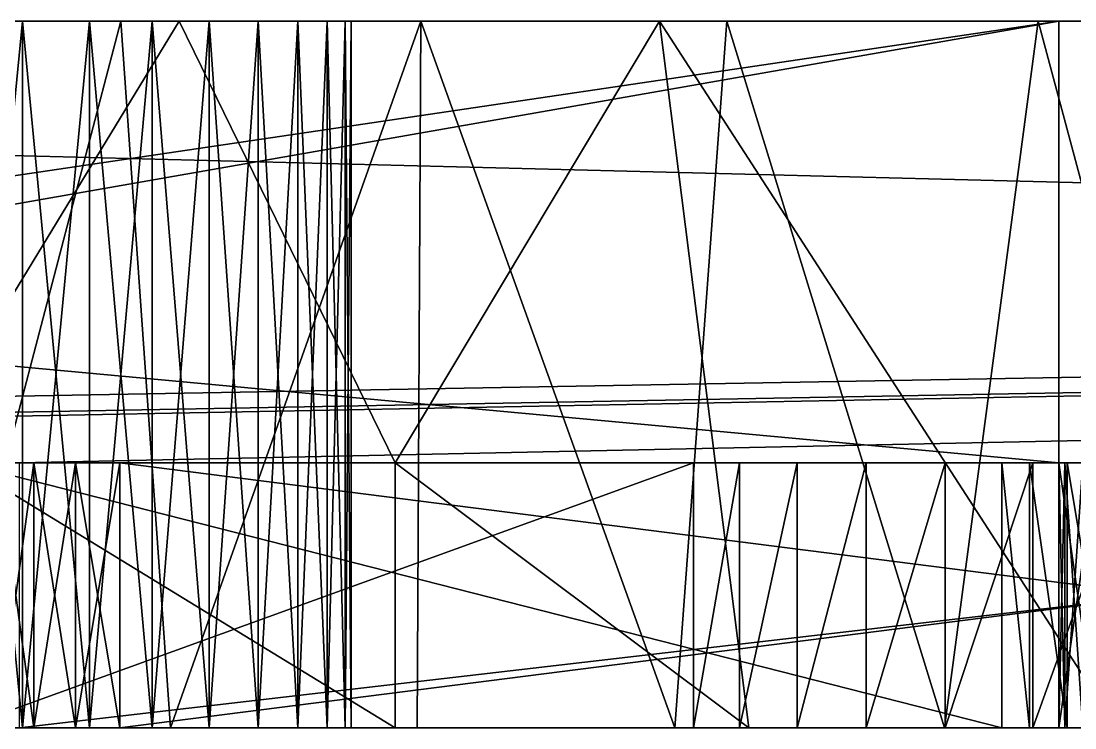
# Model space of a CAD drawing. Header units: millimetres. Extents: x -79 to 79, y 0 to 4.
# Drawn here: x -48.87 to -42.91, y 0 to 4 of the extents above; entities that cross this region are included whole.
import ezdxf

# ---------------------------------------------------------------- set-up
doc = ezdxf.new("R2010")
doc.units = ezdxf.units.MM
doc.header["$LTSCALE"] = 57.942387
for name, color, linetype in [('1', 7, 'CONTINUOUS'), ('110', 7, 'CONTINUOUS'), ('111', 7, 'CONTINUOUS'), ('114', 7, 'CONTINUOUS'), ('115', 7, 'CONTINUOUS'), ('118', 7, 'CONTINUOUS'), ('119', 7, 'CONTINUOUS'), ('128', 7, 'CONTINUOUS'), ('129', 7, 'CONTINUOUS'), ('13', 7, 'CONTINUOUS'), ('14', 7, 'CONTINUOUS'), ('141', 7, 'CONTINUOUS'), ('146', 7, 'CONTINUOUS'), ('147', 7, 'CONTINUOUS'), ('148', 7, 'CONTINUOUS'), ('149', 7, 'CONTINUOUS'), ('151', 7, 'CONTINUOUS'), ('185', 7, 'CONTINUOUS'), ('198', 7, 'CONTINUOUS'), ('199', 7, 'CONTINUOUS'), ('2', 7, 'CONTINUOUS'), ('206', 7, 'CONTINUOUS'), ('207', 7, 'CONTINUOUS'), ('5', 7, 'CONTINUOUS'), ('60', 7, 'CONTINUOUS'), ('61', 7, 'CONTINUOUS')]:
    doc.layers.add(name, color=color, linetype=linetype)

msp = doc.modelspace()

# ---------------------------------------------------------------- linework, layer by layer
at = {"layer": '1', "color": 7, "linetype": 'CONTINUOUS'}
for points in [[(-6.4491, 0, 38.5), (6.4491, 0, 38.5), (-79, 0, 42.5), (-6.4491, 0, 38.5)], [(6.4491, 0, 38.5), (20.3188, 0, 38.1743), (-79, 0, 42.5), (6.4491, 0, 38.5)], [(-6.6276, 0, 38.3427), (-6.4491, 0, 38.5), (-79, 0, 42.5), (-6.6276, 0, 38.3427)], [(-6.7639, 0, 38.1477), (-6.6276, 0, 38.3427), (-79, 0, 42.5), (-6.7639, 0, 38.1477)], [(-6.8503, 0, 37.926), (-6.7639, 0, 38.1477), (-79, 0, 42.5), (-6.8503, 0, 37.926)], [(-6.8819, 0, 37.69), (-6.8503, 0, 37.926), (-79, 0, 42.5), (-6.8819, 0, 37.69)], [(-20.5786, 0, 38.5), (-6.8819, 0, 37.69), (-79, 0, 42.5), (-20.5786, 0, 38.5)], [(20.5786, 0, 38.5), (21.8478, 0, 38.5), (-79, 0, 42.5), (20.5786, 0, 38.5)], [(21.8478, 0, 38.5), (35.6625, 0, 38.1477), (-79, 0, 42.5), (21.8478, 0, 38.5)], [(20.432, 0, 38.3515), (20.5786, 0, 38.5), (-79, 0, 42.5), (20.432, 0, 38.3515)], [(20.3188, 0, 38.1743), (20.432, 0, 38.3515), (-79, 0, 42.5), (20.3188, 0, 38.1743)], [(-48.8756, 0, 38.5), (-35.9773, 0, 38.5), (-79, 0, 42.5), (-48.8756, 0, 38.5)], [(-35.9773, 0, 38.5), (-22.1076, 0, 38.1743), (-79, 0, 42.5), (-35.9773, 0, 38.5)], [(35.9773, 0, 38.5), (48.8756, 0, 38.5), (-79, 0, 42.5), (35.9773, 0, 38.5)], [(48.8756, 0, 38.5), (62.7452, 0, 38.1743), (-79, 0, 42.5), (48.8756, 0, 38.5)], [(35.7988, 0, 38.3427), (35.9773, 0, 38.5), (-79, 0, 42.5), (35.7988, 0, 38.3427)], [(35.6625, 0, 38.1477), (35.7988, 0, 38.3427), (-79, 0, 42.5), (35.6625, 0, 38.1477)], [(63.005, 0, 38.5), (64.2742, 0, 38.5), (-79, 0, 42.5), (63.005, 0, 38.5)], [(-79, 0, 42.5), (64.2742, 0, 38.5), (79, 0, 42.5), (-79, 0, 42.5)], [(62.8585, 0, 38.3515), (63.005, 0, 38.5), (-79, 0, 42.5), (62.8585, 0, 38.3515)], [(62.7452, 0, 38.1743), (62.8585, 0, 38.3515), (-79, 0, 42.5), (62.7452, 0, 38.1743)], [(-21.8478, 0, 38.5), (-20.5786, 0, 38.5), (-79, 0, 42.5), (-21.8478, 0, 38.5)], [(-21.9944, 0, 38.3515), (-21.8478, 0, 38.5), (-79, 0, 42.5), (-21.9944, 0, 38.3515)], [(-22.1076, 0, 38.1743), (-21.9944, 0, 38.3515), (-79, 0, 42.5), (-22.1076, 0, 38.1743)], [(-48.022, 0, -56.4702), (-49.2865, 0, -47.3842), (-49.3508, 0, -56.4043), (-48.022, 0, -56.4702)], [(-49.2028, 0, -47.6236), (-49.2865, 0, -47.3842), (-48.022, 0, -56.4702), (-49.2028, 0, -47.6236)], [(-48.8584, 0, 17.4656), (-49.2028, 0, 37.2292), (-49.25, 0, 17.5), (-48.8584, 0, 17.4656)], [(-49.25, 0, -17.5), (-49.2028, 0, -37.2292), (-48.8584, 0, -17.4656), (-49.25, 0, -17.5)], [(-46.7517, 0, -52.5259), (-49.2028, 0, -47.6236), (-48.022, 0, -56.4702), (-46.7517, 0, -52.5259)], [(-43.3208, 0, 25.4653), (-49.2028, 0, 37.2292), (-47.0344, 0, 15.6416), (-43.3208, 0, 25.4653)], [(-47.0344, 0, 15.6416), (-49.2028, 0, 37.2292), (-47.1359, 0, 16.0196), (-47.0344, 0, 15.6416)], [(-47.1359, 0, 16.0196), (-49.2028, 0, 37.2292), (-47.3014, 0, 16.3747), (-47.1359, 0, 16.0196)], [(-47.3014, 0, 16.3747), (-49.2028, 0, 37.2292), (-47.5262, 0, 16.696), (-47.3014, 0, 16.3747)], [(-47.5262, 0, 16.696), (-49.2028, 0, 37.2292), (-47.804, 0, 16.9738), (-47.5262, 0, 16.696)], [(-47.804, 0, 16.9738), (-49.2028, 0, 37.2292), (-48.1253, 0, 17.1986), (-47.804, 0, 16.9738)], [(-48.1253, 0, 17.1986), (-49.2028, 0, 37.2292), (-48.4804, 0, 17.3641), (-48.1253, 0, 17.1986)], [(-48.4804, 0, 17.3641), (-49.2028, 0, 37.2292), (-48.8584, 0, 17.4656), (-48.4804, 0, 17.3641)], [(-49.2028, 0, -37.2292), (-45.0641, 0, -28.9518), (-48.8584, 0, -17.4656), (-49.2028, 0, -37.2292)], [(-48.9994, 0, -46.4536), (-48.7953, 0, -46.303), (-48.9994, 0, -38.3992), (-48.9994, 0, -46.4536)], [(-48.9994, 0, -38.3992), (-48.7953, 0, -46.303), (-48.7953, 0, -38.5498), (-48.9994, 0, -38.3992)], [(-48.8584, 0, -17.4656), (-45.0641, 0, -28.9518), (-48.4804, 0, -17.3641), (-48.8584, 0, -17.4656)], [(-48.7953, 0, -46.303), (-48.5599, 0, -46.2086), (-48.7953, 0, -38.5498), (-48.7953, 0, -46.303)], [(-48.7953, 0, -38.5498), (-48.5599, 0, -46.2086), (-48.5599, 0, -38.6442), (-48.7953, 0, -38.5498)], [(-48.5599, 0, -46.2086), (-48.3084, 0, -46.1764), (-48.5599, 0, -38.6442), (-48.5599, 0, -46.2086)], [(-48.5599, 0, -38.6442), (-48.3084, 0, -46.1764), (-48.3084, 0, -38.6764), (-48.5599, 0, -38.6442)], [(-48.4804, 0, -17.3641), (-45.0641, 0, -28.9518), (-48.1253, 0, -17.1986), (-48.4804, 0, -17.3641)], [(-48.3084, 0, -46.1764), (-36.5444, 0, -46.1764), (-48.3084, 0, -38.6764), (-48.3084, 0, -46.1764)], [(-48.3084, 0, -38.6764), (-36.5444, 0, -46.1764), (-36.5444, 0, -38.6764), (-48.3084, 0, -38.6764)], [(-48.1253, 0, -17.1986), (-45.0641, 0, -28.9518), (-47.804, 0, -16.9738), (-48.1253, 0, -17.1986)], [(-46.6282, 0, -56.5361), (-46.7517, 0, -52.5259), (-48.022, 0, -56.4702), (-46.6282, 0, -56.5361)], [(-47.804, 0, -16.9738), (-45.0641, 0, -28.9518), (-47.5262, 0, -16.696), (-47.804, 0, -16.9738)], [(-47.5262, 0, -16.696), (-45.0641, 0, -28.9518), (-47.3014, 0, -16.3747), (-47.5262, 0, -16.696)], [(-47.3014, 0, -16.3747), (-45.0641, 0, -28.9518), (-47.1359, 0, -16.0196), (-47.3014, 0, -16.3747)], [(-47.1359, 0, -16.0196), (-45.0641, 0, -28.9518), (-47.0344, 0, -15.6416), (-47.1359, 0, -16.0196)], [(-47, 0, 15.25), (-43.3208, 0, 25.4653), (-47.0344, 0, 15.6416), (-47, 0, 15.25)], [(-47.0344, 0, -15.6416), (-45.0641, 0, -28.9518), (-47, 0, -15.25), (-47.0344, 0, -15.6416)], [(-43.6417, 0, -30.9567), (-43.3208, 0, 25.4653), (-47, 0, 15.25), (-43.6417, 0, -30.9567)], [(-44.0887, 0, -30.5255), (-43.6417, 0, -30.9567), (-47, 0, 15.25), (-44.0887, 0, -30.5255)], [(-44.4782, 0, -30.0427), (-44.0887, 0, -30.5255), (-47, 0, 15.25), (-44.4782, 0, -30.0427)], [(-44.8043, 0, -29.5167), (-44.4782, 0, -30.0427), (-47, 0, 15.25), (-44.8043, 0, -29.5167)], [(-45.0641, 0, -28.9518), (-44.8043, 0, -29.5167), (-47, 0, 15.25), (-45.0641, 0, -28.9518)], [(-47, 0, -15.25), (-45.0641, 0, -28.9518), (-47, 0, 15.25), (-47, 0, -15.25)], [(-44.7513, 0, -52.6167), (-46.7517, 0, -52.5259), (-45.1713, 0, -56.602), (-44.7513, 0, -52.6167)], [(-45.1713, 0, -56.602), (-46.7517, 0, -52.5259), (-46.6282, 0, -56.5361), (-45.1713, 0, -56.602)], [(-43.6452, 0, -56.6677), (-44.7513, 0, -52.6167), (-45.1713, 0, -56.602), (-43.6452, 0, -56.6677)], [(-42.6715, 0, -52.7046), (-44.7513, 0, -52.6167), (-43.6452, 0, -56.6677), (-42.6715, 0, -52.7046)], [(-42.0448, 0, -56.733), (-42.6715, 0, -52.7046), (-43.6452, 0, -56.6677), (-42.0448, 0, -56.733)], [(-43.1459, 0, -31.3284), (-43.3208, 0, 25.4653), (-43.6417, 0, -30.9567), (-43.1459, 0, -31.3284)], [(-43.1646, 0, 25.2379), (-43.3208, 0, 25.4653), (-43.1459, 0, -31.3284), (-43.1646, 0, 25.2379)], [(-42.9521, 0, 25.0618), (-43.1646, 0, 25.2379), (-43, 0, 17.3331), (-42.9521, 0, 25.0618)], [(-43.1646, 0, 25.2379), (-43.1459, 0, -31.3284), (-43, 0, -17.3331), (-43.1646, 0, 25.2379)], [(-43, 0, 17.3331), (-43.1646, 0, 25.2379), (-43, 0, 6), (-43, 0, 17.3331)], [(-43, 0, 6), (-43.1646, 0, 25.2379), (-43, 0, -6), (-43, 0, 6)], [(-43, 0, -6), (-43.1646, 0, 25.2379), (-43, 0, -17.3331), (-43, 0, -6)], [(-43.1459, 0, -31.3284), (-42.6078, 0, -31.6361), (-43, 0, -17.3331), (-43.1459, 0, -31.3284)], [(-42.9521, 0, 25.0618), (-43, 0, 17.3331), (-42.7838, 0, 17.4479), (-42.9521, 0, 25.0618)], [(-43, 0, -17.3331), (-42.6078, 0, -31.6361), (-42.7838, 0, -17.4479), (-43, 0, -17.3331)], [(-42.9656, 0, 5.6084), (-43, 0, 6), (-42.9656, 0, -5.6084), (-42.9656, 0, 5.6084)], [(-42.9656, 0, -5.6084), (-43, 0, 6), (-43, 0, -6), (-42.9656, 0, -5.6084)], [(-42.8641, 0, 5.2304), (-42.9656, 0, 5.6084), (-42.8641, 0, -5.2304), (-42.8641, 0, 5.2304)], [(-42.8641, 0, -5.2304), (-42.9656, 0, 5.6084), (-42.9656, 0, -5.6084), (-42.8641, 0, -5.2304)], [(-42.6997, 0, 24.9505), (-42.9521, 0, 25.0618), (-42.7838, 0, 17.4479), (-42.6997, 0, 24.9505)]]:
    msp.add_3dface(points, dxfattribs=at)
at = {"layer": '110', "color": 7, "linetype": 'CONTINUOUS'}
for points in [[(-48.7953, 0, -46.303), (-48.9994, 0, -46.4536), (-48.7953, 1.5, -46.303), (-48.7953, 0, -46.303)], [(-48.9994, 0, -46.4536), (-48.9994, 1.5, -46.4536), (-48.7953, 1.5, -46.303), (-48.9994, 0, -46.4536)], [(-48.5599, 0, -46.2086), (-48.7953, 0, -46.303), (-48.5599, 1.5, -46.2086), (-48.5599, 0, -46.2086)], [(-48.7953, 0, -46.303), (-48.7953, 1.5, -46.303), (-48.5599, 1.5, -46.2086), (-48.7953, 0, -46.303)], [(-48.3084, 0, -46.1764), (-48.5599, 0, -46.2086), (-48.3084, 1.5, -46.1764), (-48.3084, 0, -46.1764)], [(-48.5599, 0, -46.2086), (-48.5599, 1.5, -46.2086), (-48.3084, 1.5, -46.1764), (-48.5599, 0, -46.2086)]]:
    msp.add_3dface(points, dxfattribs=at)
at = {"layer": '111', "color": 7, "linetype": 'CONTINUOUS'}
for points in [[(-36.5444, 0, -46.1764), (-48.3084, 0, -46.1764), (-36.5444, 1.5, -46.1764), (-36.5444, 0, -46.1764)], [(-48.3084, 0, -46.1764), (-48.3084, 1.5, -46.1764), (-36.5444, 1.5, -46.1764), (-48.3084, 0, -46.1764)]]:
    msp.add_3dface(points, dxfattribs=at)
at = {"layer": '114', "color": 7, "linetype": 'CONTINUOUS'}
for points in [[(-49.2028, 0, -47.6236), (-46.7517, 0, -52.5259), (-49.2028, 1.5, -47.6236), (-49.2028, 0, -47.6236)], [(-46.7517, 0, -52.5259), (-46.7517, 1.5, -52.5259), (-49.2028, 1.5, -47.6236), (-46.7517, 0, -52.5259)]]:
    msp.add_3dface(points, dxfattribs=at)
at = {"layer": '115', "color": 7, "linetype": 'CONTINUOUS'}
for points in [[(-45.0641, 0, -28.9518), (-49.2028, 0, -37.2292), (-45.0641, 1.5, -28.9518), (-45.0641, 0, -28.9518)], [(-49.2028, 0, -37.2292), (-49.2028, 1.5, -37.2292), (-45.0641, 1.5, -28.9518), (-49.2028, 0, -37.2292)]]:
    msp.add_3dface(points, dxfattribs=at)
at = {"layer": '118', "color": 7, "linetype": 'CONTINUOUS'}
for points in [[(-48.3084, 0, -38.6764), (-36.5444, 0, -38.6764), (-48.3084, 1.5, -38.6764), (-48.3084, 0, -38.6764)], [(-36.5444, 0, -38.6764), (-36.5444, 1.5, -38.6764), (-48.3084, 1.5, -38.6764), (-36.5444, 0, -38.6764)]]:
    msp.add_3dface(points, dxfattribs=at)
at = {"layer": '119', "color": 7, "linetype": 'CONTINUOUS'}
for points in [[(-48.9994, 0, -38.3992), (-48.7953, 0, -38.5498), (-48.9994, 1.5, -38.3992), (-48.9994, 0, -38.3992)], [(-48.7953, 0, -38.5498), (-48.7953, 1.5, -38.5498), (-48.9994, 1.5, -38.3992), (-48.7953, 0, -38.5498)], [(-48.7953, 0, -38.5498), (-48.5599, 0, -38.6442), (-48.7953, 1.5, -38.5498), (-48.7953, 0, -38.5498)], [(-48.5599, 0, -38.6442), (-48.5599, 1.5, -38.6442), (-48.7953, 1.5, -38.5498), (-48.5599, 0, -38.6442)], [(-48.5599, 0, -38.6442), (-48.3084, 0, -38.6764), (-48.5599, 1.5, -38.6442), (-48.5599, 0, -38.6442)], [(-48.3084, 0, -38.6764), (-48.3084, 1.5, -38.6764), (-48.5599, 1.5, -38.6442), (-48.3084, 0, -38.6764)]]:
    msp.add_3dface(points, dxfattribs=at)
at = {"layer": '128', "color": 7, "linetype": 'CONTINUOUS'}
for points in [[(-43.3208, 0, 25.4653), (-43.1646, 0, 25.2379), (-43.3208, 1.5, 25.4653), (-43.3208, 0, 25.4653)], [(-43.1646, 0, 25.2379), (-43.1646, 1.5, 25.2379), (-43.3208, 1.5, 25.4653), (-43.1646, 0, 25.2379)], [(-43.1646, 0, 25.2379), (-42.9521, 0, 25.0618), (-43.1646, 1.5, 25.2379), (-43.1646, 0, 25.2379)], [(-42.9521, 0, 25.0618), (-42.9521, 1.5, 25.0618), (-43.1646, 1.5, 25.2379), (-42.9521, 0, 25.0618)], [(-42.9521, 0, 25.0618), (-42.6997, 0, 24.9505), (-42.9521, 1.5, 25.0618), (-42.9521, 0, 25.0618)], [(-42.6997, 0, 24.9505), (-42.6997, 1.5, 24.9505), (-42.9521, 1.5, 25.0618), (-42.6997, 0, 24.9505)]]:
    msp.add_3dface(points, dxfattribs=at)
at = {"layer": '129', "color": 7, "linetype": 'CONTINUOUS'}
for points in [[(-49.2028, 0, 37.2292), (-43.3208, 0, 25.4653), (-49.2028, 1.5, 37.2292), (-49.2028, 0, 37.2292)], [(-43.3208, 0, 25.4653), (-43.3208, 1.5, 25.4653), (-49.2028, 1.5, 37.2292), (-43.3208, 0, 25.4653)]]:
    msp.add_3dface(points, dxfattribs=at)
at = {"layer": '13', "color": 7, "linetype": 'CONTINUOUS'}
for points in [[(-47, 0, -15.25), (-47, 0, 15.25), (-47, 4, -15.25), (-47, 0, -15.25)], [(-47, 4, -15.25), (-47, 0, 15.25), (-47, 4, 15.25), (-47, 4, -15.25)]]:
    msp.add_3dface(points, dxfattribs=at)
at = {"layer": '14', "color": 7, "linetype": 'CONTINUOUS'}
for points in [[(-48.3022, 4, -56.4565), (-49.3508, 0, -56.4043), (-49.9632, 4, -56.373), (-48.3022, 4, -56.4565)], [(-48.022, 0, -56.4702), (-49.3508, 0, -56.4043), (-48.3022, 4, -56.4565), (-48.022, 0, -56.4702)], [(-46.6065, 4, -56.5372), (-48.022, 0, -56.4702), (-48.3022, 4, -56.4565), (-46.6065, 4, -56.5372)], [(-46.6282, 0, -56.5361), (-48.022, 0, -56.4702), (-46.6065, 4, -56.5372), (-46.6282, 0, -56.5361)], [(-45.1713, 0, -56.602), (-46.6282, 0, -56.5361), (-46.6065, 4, -56.5372), (-45.1713, 0, -56.602)], [(-44.8771, 4, -56.6149), (-45.1713, 0, -56.602), (-46.6065, 4, -56.5372), (-44.8771, 4, -56.6149)], [(-43.6452, 0, -56.6677), (-45.1713, 0, -56.602), (-44.8771, 4, -56.6149), (-43.6452, 0, -56.6677)], [(-43.1154, 4, -56.6897), (-43.6452, 0, -56.6677), (-44.8771, 4, -56.6149), (-43.1154, 4, -56.6897)], [(-42.0448, 0, -56.733), (-43.6452, 0, -56.6677), (-43.1154, 4, -56.6897), (-42.0448, 0, -56.733)], [(-41.3226, 4, -56.7614), (-42.0448, 0, -56.733), (-43.1154, 4, -56.6897), (-41.3226, 4, -56.7614)]]:
    msp.add_3dface(points, dxfattribs=at)
at = {"layer": '141', "color": 7, "linetype": 'CONTINUOUS'}
for points in [[(-79, 4, 42.5), (79, 4, 42.5), (-70, 4, 38.5), (-79, 4, 42.5)], [(-43, 4, 21.5), (-49.25, 4, 17.5), (-70, 4, 21.5), (-43, 4, 21.5)], [(-70, 4, 38.5), (79, 4, 42.5), (70, 4, 38.5), (-70, 4, 38.5)], [(-49.25, 4, -17.5), (-48.8584, 4, -17.4656), (-70, 4, -21.5), (-49.25, 4, -17.5)], [(-70, 4, -21.5), (-48.8584, 4, -17.4656), (-43, 4, -21.5), (-70, 4, -21.5)], [(-47.9728, 4, -52.4676), (-49.9632, 4, -56.373), (-50.5535, 4, -52.3361), (-47.9728, 4, -52.4676)], [(-48.3022, 4, -56.4565), (-49.9632, 4, -56.373), (-47.9728, 4, -52.4676), (-48.3022, 4, -56.4565)], [(-48.8584, 4, 17.4656), (-49.25, 4, 17.5), (-43, 4, 21.5), (-48.8584, 4, 17.4656)], [(-48.4804, 4, 17.3641), (-48.8584, 4, 17.4656), (-43, 4, 21.5), (-48.4804, 4, 17.3641)], [(-48.8584, 4, -17.4656), (-48.4804, 4, -17.3641), (-43, 4, -21.5), (-48.8584, 4, -17.4656)], [(-48.1253, 4, 17.1986), (-48.4804, 4, 17.3641), (-43, 4, 21.5), (-48.1253, 4, 17.1986)], [(-48.4804, 4, -17.3641), (-48.1253, 4, -17.1986), (-43, 4, -21.5), (-48.4804, 4, -17.3641)], [(-46.6065, 4, -56.5372), (-48.3022, 4, -56.4565), (-47.9728, 4, -52.4676), (-46.6065, 4, -56.5372)], [(-47.804, 4, 16.9738), (-48.1253, 4, 17.1986), (-43, 4, 21.5), (-47.804, 4, 16.9738)], [(-48.1253, 4, -17.1986), (-47.804, 4, -16.9738), (-43, 4, -21.5), (-48.1253, 4, -17.1986)], [(-45.2572, 4, -52.5942), (-46.6065, 4, -56.5372), (-47.9728, 4, -52.4676), (-45.2572, 4, -52.5942)], [(-47.5262, 4, 16.696), (-47.804, 4, 16.9738), (-43, 4, 21.5), (-47.5262, 4, 16.696)], [(-47.804, 4, -16.9738), (-47.5262, 4, -16.696), (-43, 4, -21.5), (-47.804, 4, -16.9738)], [(-47.3014, 4, 16.3747), (-47.5262, 4, 16.696), (-43, 4, 21.5), (-47.3014, 4, 16.3747)], [(-47.5262, 4, -16.696), (-47.3014, 4, -16.3747), (-43, 4, -21.5), (-47.5262, 4, -16.696)], [(-47.1359, 4, 16.0196), (-47.3014, 4, 16.3747), (-43, 4, 21.5), (-47.1359, 4, 16.0196)], [(-47.3014, 4, -16.3747), (-47.1359, 4, -16.0196), (-43, 4, -21.5), (-47.3014, 4, -16.3747)], [(-47.0344, 4, 15.6416), (-47.1359, 4, 16.0196), (-43, 4, 21.5), (-47.0344, 4, 15.6416)], [(-47.1359, 4, -16.0196), (-47.0344, 4, -15.6416), (-43, 4, -21.5), (-47.1359, 4, -16.0196)], [(-47.0344, 4, -15.6416), (-47, 4, -15.25), (-43, 4, 21.5), (-47.0344, 4, -15.6416)], [(-47, 4, 15.25), (-47.0344, 4, 15.6416), (-43, 4, 21.5), (-47, 4, 15.25)], [(-43, 4, -21.5), (-47.0344, 4, -15.6416), (-43, 4, 21.5), (-43, 4, -21.5)], [(-47, 4, -15.25), (-47, 4, 15.25), (-43, 4, 21.5), (-47, 4, -15.25)], [(-44.8771, 4, -56.6149), (-46.6065, 4, -56.5372), (-45.2572, 4, -52.5942), (-44.8771, 4, -56.6149)], [(-42.4055, 4, -52.7156), (-44.8771, 4, -56.6149), (-45.2572, 4, -52.5942), (-42.4055, 4, -52.7156)], [(-43.1154, 4, -56.6897), (-44.8771, 4, -56.6149), (-42.4055, 4, -52.7156), (-43.1154, 4, -56.6897)], [(-41.3226, 4, -56.7614), (-43.1154, 4, -56.6897), (-42.4055, 4, -52.7156), (-41.3226, 4, -56.7614)]]:
    msp.add_3dface(points, dxfattribs=at)
at = {"layer": '146', "color": 7, "linetype": 'CONTINUOUS'}
for points in [[(-64.2742, 1.5, 38.5), (-70, 1.5, 38.5), (70, 4, 38.5), (-64.2742, 1.5, 38.5)], [(-70, 1.5, 38.5), (-70, 4, 38.5), (70, 4, 38.5), (-70, 1.5, 38.5)], [(-63.005, 1.5, 38.5), (-64.2742, 1.5, 38.5), (70, 4, 38.5), (-63.005, 1.5, 38.5)], [(-48.8756, 1.5, 38.5), (-63.005, 1.5, 38.5), (70, 4, 38.5), (-48.8756, 1.5, 38.5)], [(-35.9773, 1.5, 38.5), (-48.8756, 1.5, 38.5), (70, 4, 38.5), (-35.9773, 1.5, 38.5)], [(-35.9773, 0, 38.5), (-48.8756, 0, 38.5), (-35.9773, 1.5, 38.5), (-35.9773, 0, 38.5)], [(-35.9773, 1.5, 38.5), (-48.8756, 0, 38.5), (-48.8756, 1.5, 38.5), (-35.9773, 1.5, 38.5)]]:
    msp.add_3dface(points, dxfattribs=at)
at = {"layer": '147', "color": 7, "linetype": 'CONTINUOUS'}
for points in [[(-70, 1.5, 21.5), (-43, 1.5, 21.5), (-70, 4, 21.5), (-70, 1.5, 21.5)], [(-43, 1.5, 21.5), (-43, 4, 21.5), (-70, 4, 21.5), (-43, 1.5, 21.5)]]:
    msp.add_3dface(points, dxfattribs=at)
at = {"layer": '148', "color": 7, "linetype": 'CONTINUOUS'}
for points in [[(-43, 1.5, 17.3331), (-43, 0, 6), (-43, 4, 21.5), (-43, 1.5, 17.3331)], [(-43, 0, 6), (-43, 1.5, 6), (-43, 4, 21.5), (-43, 0, 6)], [(-43, 1.5, 21.5), (-43, 1.5, 17.3331), (-43, 4, 21.5), (-43, 1.5, 21.5)], [(-43, 1.5, 6), (-43, 1.5, -6), (-43, 4, 21.5), (-43, 1.5, 6)], [(-43, 1.5, -6), (-43, 1.5, -17.3331), (-43, 4, 21.5), (-43, 1.5, -6)], [(-43, 1.5, -17.3331), (-43, 1.5, -21.5), (-43, 4, 21.5), (-43, 1.5, -17.3331)], [(-43, 1.5, -21.5), (-43, 4, -21.5), (-43, 4, 21.5), (-43, 1.5, -21.5)], [(-43, 0, 17.3331), (-43, 0, 6), (-43, 1.5, 17.3331), (-43, 0, 17.3331)], [(-43, 0, -6), (-43, 0, -17.3331), (-43, 1.5, -6), (-43, 0, -6)], [(-43, 1.5, -6), (-43, 0, -17.3331), (-43, 1.5, -17.3331), (-43, 1.5, -6)]]:
    msp.add_3dface(points, dxfattribs=at)
at = {"layer": '149', "color": 7, "linetype": 'CONTINUOUS'}
for points in [[(-57.25, 1.5, -21.5), (-70, 0, -21.5), (-43, 4, -21.5), (-57.25, 1.5, -21.5)], [(-70, 0, -21.5), (-70, 4, -21.5), (-43, 4, -21.5), (-70, 0, -21.5)], [(-43, 1.5, -21.5), (-57.25, 1.5, -21.5), (-43, 4, -21.5), (-43, 1.5, -21.5)]]:
    msp.add_3dface(points, dxfattribs=at)
at = {"layer": '151', "color": 7, "linetype": 'CONTINUOUS'}
for points in [[(-49.4948, 1.5, -52.3915), (-47.9728, 4, -52.4676), (-50.5535, 4, -52.3361), (-49.4948, 1.5, -52.3915)], [(-49.4948, 1.5, -52.3915), (-46.7517, 1.5, -52.5259), (-47.9728, 4, -52.4676), (-49.4948, 1.5, -52.3915)], [(-46.7517, 1.5, -52.5259), (-45.2572, 4, -52.5942), (-47.9728, 4, -52.4676), (-46.7517, 1.5, -52.5259)], [(-46.7517, 1.5, -52.5259), (-44.7513, 0, -52.6167), (-45.2572, 4, -52.5942), (-46.7517, 1.5, -52.5259)], [(-44.7513, 0, -52.6167), (-42.6715, 0, -52.7046), (-45.2572, 4, -52.5942), (-44.7513, 0, -52.6167)], [(-42.6715, 0, -52.7046), (-42.4055, 4, -52.7156), (-45.2572, 4, -52.5942), (-42.6715, 0, -52.7046)], [(-46.7517, 0, -52.5259), (-44.7513, 0, -52.6167), (-46.7517, 1.5, -52.5259), (-46.7517, 0, -52.5259)]]:
    msp.add_3dface(points, dxfattribs=at)
at = {"layer": '185', "color": 7, "linetype": 'CONTINUOUS'}
for points in [[(-44.8043, 0, -29.5167), (-45.0641, 0, -28.9518), (-44.8043, 1.5, -29.5167), (-44.8043, 0, -29.5167)], [(-45.0641, 0, -28.9518), (-45.0641, 1.5, -28.9518), (-44.8043, 1.5, -29.5167), (-45.0641, 0, -28.9518)], [(-44.4782, 0, -30.0427), (-44.8043, 0, -29.5167), (-44.4782, 1.5, -30.0427), (-44.4782, 0, -30.0427)], [(-44.8043, 0, -29.5167), (-44.8043, 1.5, -29.5167), (-44.4782, 1.5, -30.0427), (-44.8043, 0, -29.5167)], [(-44.0887, 0, -30.5255), (-44.4782, 0, -30.0427), (-44.0887, 1.5, -30.5255), (-44.0887, 0, -30.5255)], [(-44.4782, 0, -30.0427), (-44.4782, 1.5, -30.0427), (-44.0887, 1.5, -30.5255), (-44.4782, 0, -30.0427)], [(-43.6417, 0, -30.9567), (-44.0887, 0, -30.5255), (-43.6417, 1.5, -30.9567), (-43.6417, 0, -30.9567)], [(-44.0887, 0, -30.5255), (-44.0887, 1.5, -30.5255), (-43.6417, 1.5, -30.9567), (-44.0887, 0, -30.5255)], [(-43.1459, 0, -31.3284), (-43.6417, 0, -30.9567), (-43.1459, 1.5, -31.3284), (-43.1459, 0, -31.3284)], [(-43.6417, 0, -30.9567), (-43.6417, 1.5, -30.9567), (-43.1459, 1.5, -31.3284), (-43.6417, 0, -30.9567)], [(-42.6078, 0, -31.6361), (-43.1459, 0, -31.3284), (-42.6078, 1.5, -31.6361), (-42.6078, 0, -31.6361)], [(-43.1459, 0, -31.3284), (-43.1459, 1.5, -31.3284), (-42.6078, 1.5, -31.6361), (-43.1459, 0, -31.3284)]]:
    msp.add_3dface(points, dxfattribs=at)
at = {"layer": '198', "color": 7, "linetype": 'CONTINUOUS'}
for points in [[(-42.9656, 0, -5.6084), (-43, 0, -6), (-42.9656, 1.5, -5.6084), (-42.9656, 0, -5.6084)], [(-43, 0, -6), (-43, 1.5, -6), (-42.9656, 1.5, -5.6084), (-43, 0, -6)], [(-42.8641, 0, -5.2304), (-42.9656, 0, -5.6084), (-42.8641, 1.5, -5.2304), (-42.8641, 0, -5.2304)], [(-42.9656, 0, -5.6084), (-42.9656, 1.5, -5.6084), (-42.8641, 1.5, -5.2304), (-42.9656, 0, -5.6084)]]:
    msp.add_3dface(points, dxfattribs=at)
at = {"layer": '199', "color": 7, "linetype": 'CONTINUOUS'}
for points in [[(-43, 0, 6), (-42.9656, 0, 5.6084), (-43, 1.5, 6), (-43, 0, 6)], [(-42.9656, 0, 5.6084), (-42.9656, 1.5, 5.6084), (-43, 1.5, 6), (-42.9656, 0, 5.6084)], [(-42.9656, 0, 5.6084), (-42.8641, 0, 5.2304), (-42.9656, 1.5, 5.6084), (-42.9656, 0, 5.6084)], [(-42.8641, 0, 5.2304), (-42.8641, 1.5, 5.2304), (-42.9656, 1.5, 5.6084), (-42.8641, 0, 5.2304)]]:
    msp.add_3dface(points, dxfattribs=at)
at = {"layer": '2', "color": 7, "linetype": 'CONTINUOUS'}
for points in [[(-70, 1.5, 21.5), (-56.4494, 1.5, 22.8592), (-43, 1.5, 21.5), (-70, 1.5, 21.5)], [(-57.25, 1.5, -21.5), (-43, 1.5, -21.5), (-56.8584, 1.5, -21.5344), (-57.25, 1.5, -21.5)], [(-56.8584, 1.5, -21.5344), (-43, 1.5, -21.5), (-56.4804, 1.5, -21.6359), (-56.8584, 1.5, -21.5344)], [(-56.4804, 1.5, -21.6359), (-43, 1.5, -21.5), (-56.1253, 1.5, -21.8014), (-56.4804, 1.5, -21.6359)], [(-56.4494, 1.5, 22.8592), (-56.157, 1.5, 22.9313), (-43.3208, 1.5, 25.4653), (-56.4494, 1.5, 22.8592)], [(-43.1646, 1.5, 25.2379), (-56.4494, 1.5, 22.8592), (-43.3208, 1.5, 25.4653), (-43.1646, 1.5, 25.2379)], [(-56.4494, 1.5, 22.8592), (-43.1646, 1.5, 25.2379), (-43, 1.5, 21.5), (-56.4494, 1.5, 22.8592)], [(-56.157, 1.5, 22.9313), (-55.8902, 1.5, 23.0712), (-43.3208, 1.5, 25.4653), (-56.157, 1.5, 22.9313)], [(-56.1253, 1.5, -21.8014), (-43, 1.5, -21.5), (-55.804, 1.5, -22.0262), (-56.1253, 1.5, -21.8014)], [(-55.8902, 1.5, 23.0712), (-55.6647, 1.5, 23.2709), (-43.3208, 1.5, 25.4653), (-55.8902, 1.5, 23.0712)], [(-55.804, 1.5, -22.0262), (-43, 1.5, -21.5), (-55.5262, 1.5, -22.304), (-55.804, 1.5, -22.0262)], [(-55.6647, 1.5, 23.2709), (-55.4934, 1.5, 23.5188), (-43.3208, 1.5, 25.4653), (-55.6647, 1.5, 23.2709)], [(-55.5262, 1.5, -22.304), (-43, 1.5, -21.5), (-55.3014, 1.5, -22.6253), (-55.5262, 1.5, -22.304)], [(-43.3208, 1.5, 25.4653), (-55.4934, 1.5, 23.5188), (-49.2028, 1.5, 37.2292), (-43.3208, 1.5, 25.4653)], [(-55.3014, 1.5, -22.6253), (-43, 1.5, -21.5), (-55.1359, 1.5, -22.9804), (-55.3014, 1.5, -22.6253)], [(-55.1359, 1.5, -22.9804), (-43, 1.5, -21.5), (-55.0344, 1.5, -23.3584), (-55.1359, 1.5, -22.9804)], [(-55.0344, 1.5, -23.3584), (-43, 1.5, -21.5), (-55, 1.5, -23.75), (-55.0344, 1.5, -23.3584)], [(-43, 1.5, -21.5), (-49.2028, 1.5, -37.2292), (-55, 1.5, -49.6824), (-43, 1.5, -21.5)], [(-55, 1.5, -23.75), (-43, 1.5, -21.5), (-55, 1.5, -49.6824), (-55, 1.5, -23.75)], [(-46.7517, 1.5, -52.5259), (-49.4948, 1.5, -52.3915), (-49.2028, 1.5, -47.6236), (-46.7517, 1.5, -52.5259)], [(-45.0641, 1.5, -28.9518), (-49.2028, 1.5, -37.2292), (-43, 1.5, -21.5), (-45.0641, 1.5, -28.9518)], [(-48.9994, 1.5, -38.3992), (-48.7953, 1.5, -38.5498), (-48.9994, 1.5, -46.4536), (-48.9994, 1.5, -38.3992)], [(-48.9994, 1.5, -46.4536), (-48.7953, 1.5, -38.5498), (-48.7953, 1.5, -46.303), (-48.9994, 1.5, -46.4536)], [(-48.7953, 1.5, -38.5498), (-48.5599, 1.5, -38.6442), (-48.7953, 1.5, -46.303), (-48.7953, 1.5, -38.5498)], [(-48.7953, 1.5, -46.303), (-48.5599, 1.5, -38.6442), (-48.5599, 1.5, -46.2086), (-48.7953, 1.5, -46.303)], [(-48.5599, 1.5, -38.6442), (-48.3084, 1.5, -38.6764), (-48.5599, 1.5, -46.2086), (-48.5599, 1.5, -38.6442)], [(-48.5599, 1.5, -46.2086), (-48.3084, 1.5, -38.6764), (-48.3084, 1.5, -46.1764), (-48.5599, 1.5, -46.2086)], [(-48.3084, 1.5, -38.6764), (-36.5444, 1.5, -38.6764), (-48.3084, 1.5, -46.1764), (-48.3084, 1.5, -38.6764)], [(-48.3084, 1.5, -46.1764), (-36.5444, 1.5, -38.6764), (-36.5444, 1.5, -46.1764), (-48.3084, 1.5, -46.1764)], [(-44.8043, 1.5, -29.5167), (-45.0641, 1.5, -28.9518), (-43, 1.5, -21.5), (-44.8043, 1.5, -29.5167)], [(-44.4782, 1.5, -30.0427), (-44.8043, 1.5, -29.5167), (-43, 1.5, -21.5), (-44.4782, 1.5, -30.0427)], [(-44.0887, 1.5, -30.5255), (-44.4782, 1.5, -30.0427), (-43, 1.5, -21.5), (-44.0887, 1.5, -30.5255)], [(-43.6417, 1.5, -30.9567), (-44.0887, 1.5, -30.5255), (-43, 1.5, -21.5), (-43.6417, 1.5, -30.9567)], [(-43.1459, 1.5, -31.3284), (-43.6417, 1.5, -30.9567), (-43, 1.5, -21.5), (-43.1459, 1.5, -31.3284)], [(-43.1646, 1.5, 25.2379), (-42.9521, 1.5, 25.0618), (-43, 1.5, 21.5), (-43.1646, 1.5, 25.2379)], [(-42.6078, 1.5, -31.6361), (-43.1459, 1.5, -31.3284), (-42.7838, 1.5, -17.4479), (-42.6078, 1.5, -31.6361)], [(-42.7838, 1.5, -17.4479), (-43.1459, 1.5, -31.3284), (-43, 1.5, -21.5), (-42.7838, 1.5, -17.4479)], [(-43, 1.5, 21.5), (-42.9521, 1.5, 25.0618), (-43, 1.5, 17.3331), (-43, 1.5, 21.5)], [(-43, 1.5, 17.3331), (-42.9521, 1.5, 25.0618), (-42.7838, 1.5, 17.4479), (-43, 1.5, 17.3331)], [(-43, 1.5, 6), (-42.9656, 1.5, 5.6084), (-43, 1.5, -6), (-43, 1.5, 6)], [(-43, 1.5, -6), (-42.9656, 1.5, 5.6084), (-42.9656, 1.5, -5.6084), (-43, 1.5, -6)], [(-43, 1.5, -17.3331), (-42.7838, 1.5, -17.4479), (-43, 1.5, -21.5), (-43, 1.5, -17.3331)], [(-42.9656, 1.5, 5.6084), (-42.8641, 1.5, 5.2304), (-42.9656, 1.5, -5.6084), (-42.9656, 1.5, 5.6084)], [(-42.9656, 1.5, -5.6084), (-42.8641, 1.5, 5.2304), (-42.8641, 1.5, -5.2304), (-42.9656, 1.5, -5.6084)], [(-42.9521, 1.5, 25.0618), (-42.6997, 1.5, 24.9505), (-42.7838, 1.5, 17.4479), (-42.9521, 1.5, 25.0618)]]:
    msp.add_3dface(points, dxfattribs=at)
at = {"layer": '206', "color": 7, "linetype": 'CONTINUOUS'}
for points in [[(-49.25, 0, -17.5), (-48.8584, 0, -17.4656), (-49.25, 4, -17.5), (-49.25, 0, -17.5)], [(-49.25, 4, -17.5), (-48.8584, 0, -17.4656), (-48.8584, 4, -17.4656), (-49.25, 4, -17.5)], [(-48.8584, 0, -17.4656), (-48.4804, 0, -17.3641), (-48.8584, 4, -17.4656), (-48.8584, 0, -17.4656)], [(-48.4804, 0, -17.3641), (-48.4804, 4, -17.3641), (-48.8584, 4, -17.4656), (-48.4804, 0, -17.3641)], [(-48.4804, 0, -17.3641), (-48.1253, 0, -17.1986), (-48.4804, 4, -17.3641), (-48.4804, 0, -17.3641)], [(-48.1253, 0, -17.1986), (-48.1253, 4, -17.1986), (-48.4804, 4, -17.3641), (-48.1253, 0, -17.1986)], [(-48.1253, 0, -17.1986), (-47.804, 0, -16.9738), (-48.1253, 4, -17.1986), (-48.1253, 0, -17.1986)], [(-47.804, 0, -16.9738), (-47.804, 4, -16.9738), (-48.1253, 4, -17.1986), (-47.804, 0, -16.9738)], [(-47.804, 0, -16.9738), (-47.5262, 0, -16.696), (-47.804, 4, -16.9738), (-47.804, 0, -16.9738)], [(-47.5262, 0, -16.696), (-47.5262, 4, -16.696), (-47.804, 4, -16.9738), (-47.5262, 0, -16.696)], [(-47.5262, 0, -16.696), (-47.3014, 0, -16.3747), (-47.5262, 4, -16.696), (-47.5262, 0, -16.696)], [(-47.3014, 0, -16.3747), (-47.3014, 4, -16.3747), (-47.5262, 4, -16.696), (-47.3014, 0, -16.3747)], [(-47.3014, 0, -16.3747), (-47.1359, 0, -16.0196), (-47.3014, 4, -16.3747), (-47.3014, 0, -16.3747)], [(-47.1359, 0, -16.0196), (-47.1359, 4, -16.0196), (-47.3014, 4, -16.3747), (-47.1359, 0, -16.0196)], [(-47.1359, 0, -16.0196), (-47.0344, 0, -15.6416), (-47.1359, 4, -16.0196), (-47.1359, 0, -16.0196)], [(-47.0344, 0, -15.6416), (-47.0344, 4, -15.6416), (-47.1359, 4, -16.0196), (-47.0344, 0, -15.6416)], [(-47.0344, 0, -15.6416), (-47, 0, -15.25), (-47.0344, 4, -15.6416), (-47.0344, 0, -15.6416)], [(-47, 0, -15.25), (-47, 4, -15.25), (-47.0344, 4, -15.6416), (-47, 0, -15.25)]]:
    msp.add_3dface(points, dxfattribs=at)
at = {"layer": '207', "color": 7, "linetype": 'CONTINUOUS'}
for points in [[(-48.8584, 0, 17.4656), (-49.25, 0, 17.5), (-48.8584, 4, 17.4656), (-48.8584, 0, 17.4656)], [(-49.25, 0, 17.5), (-49.25, 4, 17.5), (-48.8584, 4, 17.4656), (-49.25, 0, 17.5)], [(-48.4804, 0, 17.3641), (-48.8584, 0, 17.4656), (-48.4804, 4, 17.3641), (-48.4804, 0, 17.3641)], [(-48.8584, 0, 17.4656), (-48.8584, 4, 17.4656), (-48.4804, 4, 17.3641), (-48.8584, 0, 17.4656)], [(-48.1253, 0, 17.1986), (-48.4804, 0, 17.3641), (-48.1253, 4, 17.1986), (-48.1253, 0, 17.1986)], [(-48.4804, 0, 17.3641), (-48.4804, 4, 17.3641), (-48.1253, 4, 17.1986), (-48.4804, 0, 17.3641)], [(-47.804, 0, 16.9738), (-48.1253, 0, 17.1986), (-47.804, 4, 16.9738), (-47.804, 0, 16.9738)], [(-48.1253, 0, 17.1986), (-48.1253, 4, 17.1986), (-47.804, 4, 16.9738), (-48.1253, 0, 17.1986)], [(-47.5262, 0, 16.696), (-47.804, 0, 16.9738), (-47.5262, 4, 16.696), (-47.5262, 0, 16.696)], [(-47.804, 0, 16.9738), (-47.804, 4, 16.9738), (-47.5262, 4, 16.696), (-47.804, 0, 16.9738)], [(-47.3014, 0, 16.3747), (-47.5262, 0, 16.696), (-47.3014, 4, 16.3747), (-47.3014, 0, 16.3747)], [(-47.5262, 0, 16.696), (-47.5262, 4, 16.696), (-47.3014, 4, 16.3747), (-47.5262, 0, 16.696)], [(-47.1359, 0, 16.0196), (-47.3014, 0, 16.3747), (-47.1359, 4, 16.0196), (-47.1359, 0, 16.0196)], [(-47.3014, 0, 16.3747), (-47.3014, 4, 16.3747), (-47.1359, 4, 16.0196), (-47.3014, 0, 16.3747)], [(-47.0344, 0, 15.6416), (-47.1359, 0, 16.0196), (-47.0344, 4, 15.6416), (-47.0344, 0, 15.6416)], [(-47.1359, 0, 16.0196), (-47.1359, 4, 16.0196), (-47.0344, 4, 15.6416), (-47.1359, 0, 16.0196)], [(-47, 0, 15.25), (-47.0344, 0, 15.6416), (-47, 4, 15.25), (-47, 0, 15.25)], [(-47, 4, 15.25), (-47.0344, 0, 15.6416), (-47.0344, 4, 15.6416), (-47, 4, 15.25)]]:
    msp.add_3dface(points, dxfattribs=at)
at = {"layer": '5', "color": 7, "linetype": 'CONTINUOUS'}
for points in [[(-79, 0, 42.5), (79, 0, 42.5), (-79, 4, 42.5), (-79, 0, 42.5)], [(-79, 4, 42.5), (79, 0, 42.5), (79, 4, 42.5), (-79, 4, 42.5)]]:
    msp.add_3dface(points, dxfattribs=at)
at = {"layer": '60', "color": 7, "linetype": 'CONTINUOUS'}
for points in [[(-43, 0, -17.3331), (-42.7838, 0, -17.4479), (-43, 1.5, -17.3331), (-43, 0, -17.3331)], [(-42.7838, 0, -17.4479), (-42.7838, 1.5, -17.4479), (-43, 1.5, -17.3331), (-42.7838, 0, -17.4479)]]:
    msp.add_3dface(points, dxfattribs=at)
at = {"layer": '61', "color": 7, "linetype": 'CONTINUOUS'}
for points in [[(-42.7838, 0, 17.4479), (-43, 0, 17.3331), (-42.7838, 1.5, 17.4479), (-42.7838, 0, 17.4479)], [(-43, 0, 17.3331), (-43, 1.5, 17.3331), (-42.7838, 1.5, 17.4479), (-43, 0, 17.3331)]]:
    msp.add_3dface(points, dxfattribs=at)

doc.saveas('drawing.dxf')
